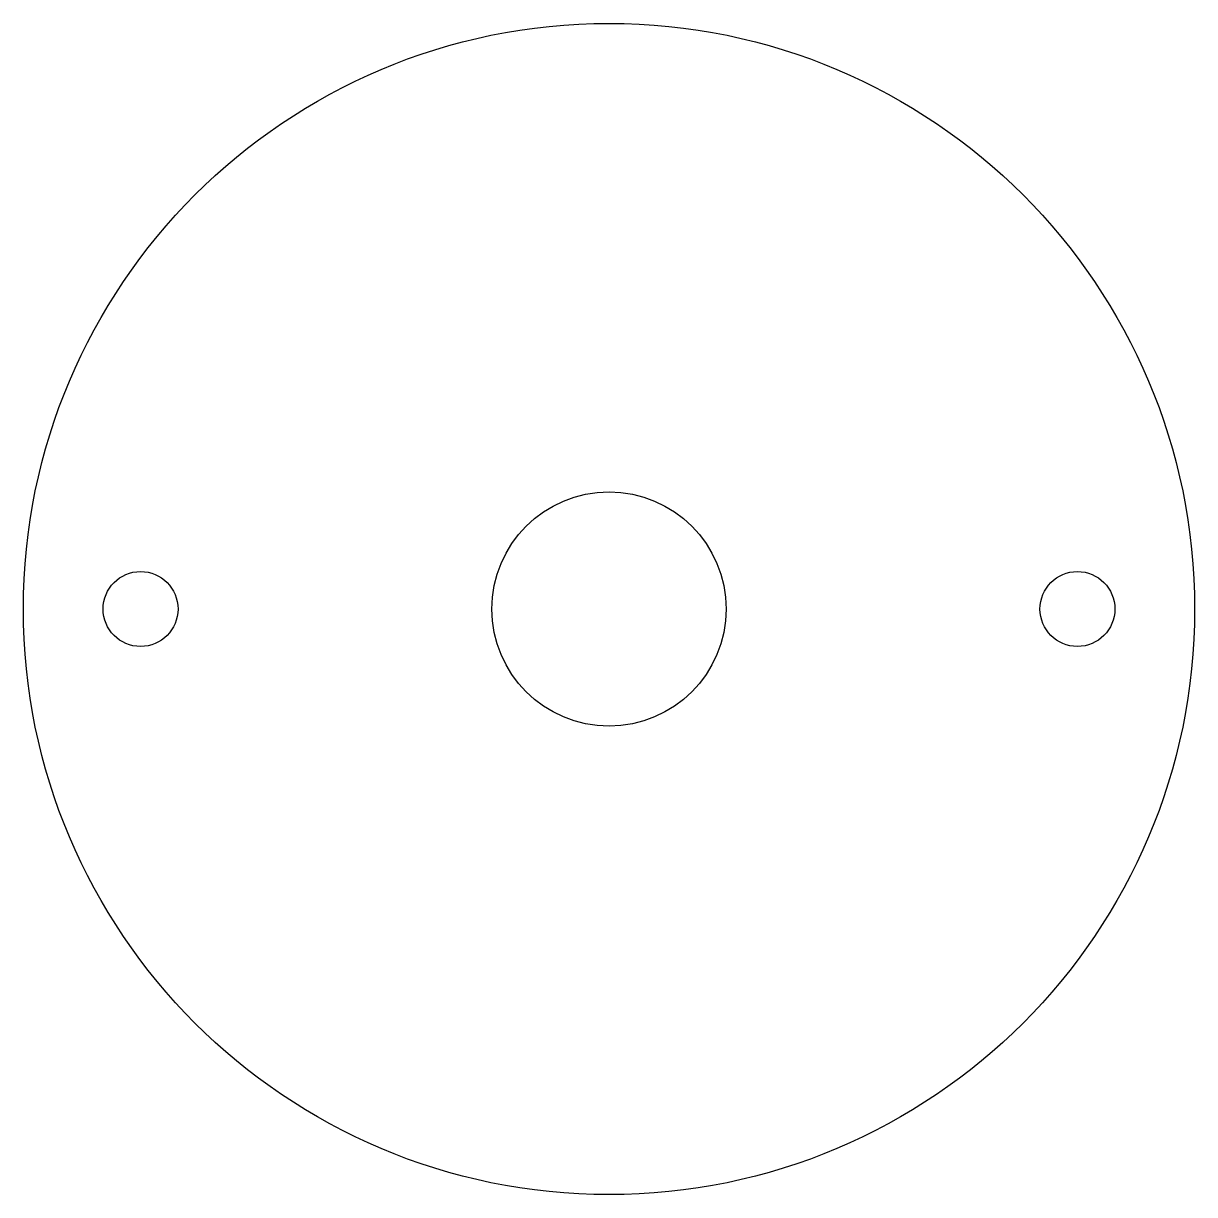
# Model space of a CAD drawing. Header units: millimetres. Extents: x 0 to 250, y 0 to 250.
import ezdxf

# ---------------------------------------------------------------- set-up
doc = ezdxf.new("R2010")
doc.units = ezdxf.units.MM
doc.layers.add('DXF_tmp', color=7, linetype='CONTINUOUS')

msp = doc.modelspace()

# ---------------------------------------------------------------- linework, layer by layer
at = {"layer": 'DXF_tmp'}
for centre, radius in [((125, 125), 125), ((125, 125), 25), ((25, 125), 8), ((225, 125), 8)]:
    msp.add_circle(centre, radius, dxfattribs=at)

doc.saveas('drawing.dxf')
